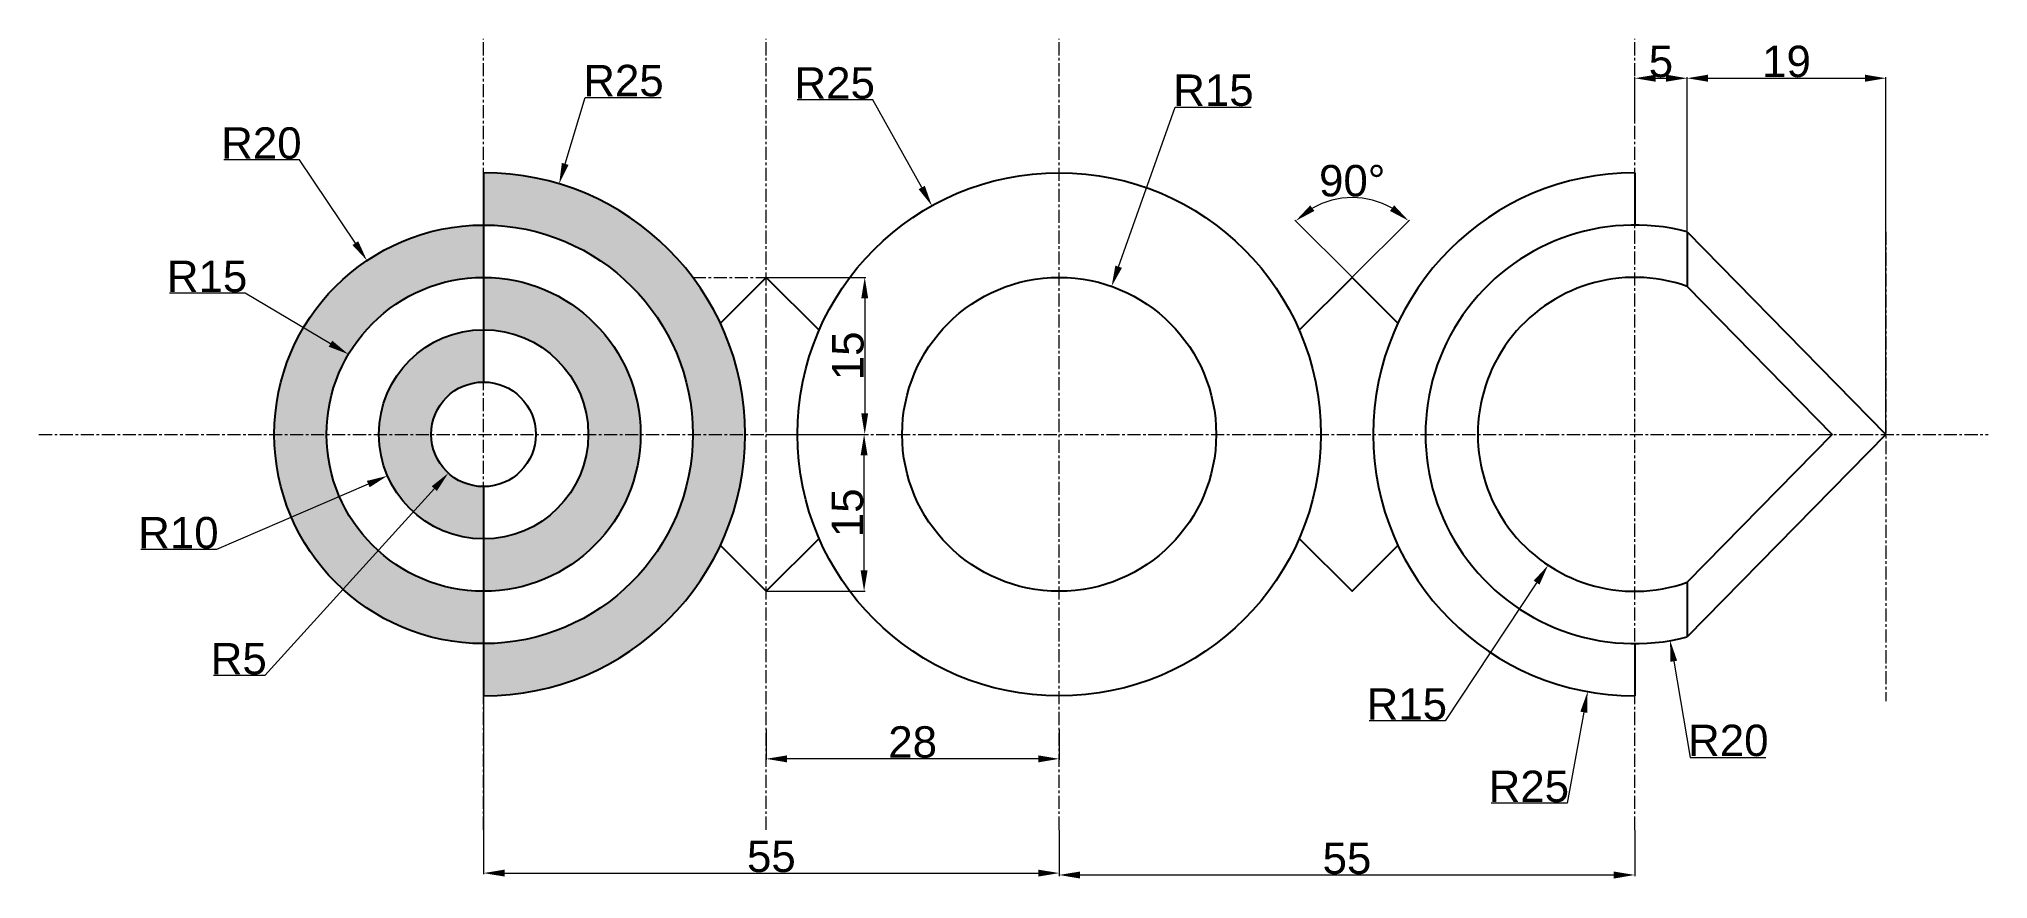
# Model space of a CAD drawing. Header units: millimetres. Extents: x -97 to 89, y -42 to 38.
import ezdxf

# ---------------------------------------------------------------- set-up
doc = ezdxf.new("R2010")
doc.units = ezdxf.units.MM
doc.header["$MEASUREMENT"] = 0
doc.linetypes.add('CENTER', pattern=[2, 1.25, -0.25, 0.25, -0.25])
doc.layers.add('AM_5', color=3, linetype='Continuous', lineweight=15)
doc.layers.add('AM_7', color=4, linetype='CENTER', lineweight=15)
doc.styles.get("Standard").update_dxf_attribs({"font": 'arial.ttf'})
doc.dimstyles.new('AM_ANSI$0', dxfattribs={"dimtxt": 3, "dimasz": 2, "dimexe": 0.1, "dimexo": 0.05, "dimgap": 0.06, "dimtad": 1, "dimtoh": 1, "dimdec": 3, "dimzin": 9, "dimdsep": 46, "dimtxsty": 'Standard', "dimcen": 0, "dimclrd": 256, "dimclre": 256, "dimclrt": 2, "dimadec": 0, "dimazin": 2, "dimtp": 0.1, "dimtm": 0.1, "dimtfac": 0.71, "dimtdec": 3, "dimtofl": 0, "dimtmove": 0, "dimatfit": 3, "dimfxl": 1, "dimtolj": 1, "dimtzin": 7, "dimlwd": -1, "dimlwe": -1, "dimarcsym": 1})
doc.dimstyles.new('AM_ANSI$2', dxfattribs={"dimtxt": 3, "dimasz": 2, "dimexe": 0.1, "dimexo": 0.05, "dimgap": 0.06, "dimtad": 1, "dimtoh": 1, "dimdec": 3, "dimzin": 9, "dimdsep": 46, "dimtxsty": 'Standard', "dimcen": 0, "dimclrd": 256, "dimclre": 256, "dimclrt": 2, "dimadec": 0, "dimazin": 2, "dimtp": 0.1, "dimtm": 0.1, "dimtfac": 0.71, "dimtdec": 3, "dimtofl": 0, "dimtmove": 0, "dimatfit": 3, "dimfxl": 1, "dimtolj": 1, "dimtzin": 7, "dimlwd": -1, "dimlwe": -1, "dimarcsym": 1})
doc.dimstyles.new('AM_ANSI$4', dxfattribs={"dimtxt": 3, "dimasz": 2, "dimexe": 0.1, "dimexo": 0.05, "dimgap": 0.06, "dimtad": 1, "dimtoh": 1, "dimdec": 3, "dimzin": 9, "dimdsep": 46, "dimtxsty": 'Standard', "dimcen": 0, "dimclrd": 256, "dimclre": 256, "dimclrt": 2, "dimadec": 0, "dimazin": 2, "dimtp": 0.1, "dimtm": 0.1, "dimtfac": 0.71, "dimtdec": 3, "dimtofl": 0, "dimtmove": 0, "dimatfit": 0, "dimfxl": 1, "dimtolj": 1, "dimtzin": 7, "dimlwd": -1, "dimlwe": -1, "dimarcsym": 1})

# ---------------------------------------------------------------- blocks, each defined once
blk = doc.blocks.new('*D5')
at = {"layer": 'AM_5', "transparency": 16777216}
for p, q in [((-28, -28.22), (-28, -31.11)), ((0, -28.22), (0, -31.11)), ((-2, -31.01), (-26, -31.01))]:
    blk.add_line(p, q, dxfattribs=at)
for points in [[(-26, -30.68), (-26, -31.35), (-28, -31.01)], [(-2, -30.68), (-2, -31.35), (0, -31.01)]]:
    blk.add_solid(points, dxfattribs=at)
at = {"layer": 'Defpoints', "color": 0, "transparency": 16777216}
for p in [(-28, -28.17), (0, -28.17), (-28, -31.01)]:
    blk.add_point(p, dxfattribs=at)
at = {"layer": 'AM_5', "color": 2, "transparency": 16777216, "insert": (-14, -29.42), "char_height": 3, "attachment_point": 5}
blk.add_mtext('\\A1;28', dxfattribs=at)
blk = doc.blocks.new('*D6')
at = {"layer": 'AM_5', "transparency": 16777216}
for p, q in [((-27.95, 15), (-18.48, 15)), ((-18.58, 13), (-18.58, 2)), ((-27.95, 0), (-18.48, 0))]:
    blk.add_line(p, q, dxfattribs=at)
for points in [[(-18.91, 13), (-18.25, 13), (-18.58, 15)], [(-18.91, 2), (-18.25, 2), (-18.58, 0)]]:
    blk.add_solid(points, dxfattribs=at)
at = {"layer": 'Defpoints', "color": 0, "transparency": 16777216}
for p in [(-28, 15), (-28, 0), (-18.58, 0)]:
    blk.add_point(p, dxfattribs=at)
at = {"layer": 'AM_5', "color": 2, "transparency": 16777216, "insert": (-20.17, 7.5), "char_height": 3, "attachment_point": 5, "rotation": 90}
blk.add_mtext('\\A1;15', dxfattribs=at)
blk = doc.blocks.new('*D7')
at = {"layer": 'AM_5', "transparency": 16777216}
for p, q in [((-55, -25.05), (-55, -42.03)), ((0, -37.83), (0, -42.03)), ((-53, -41.93), (-2, -41.93))]:
    blk.add_line(p, q, dxfattribs=at)
for points in [[(-53, -41.6), (-53, -42.26), (-55, -41.93)], [(-2, -41.6), (-2, -42.26), (0, -41.93)]]:
    blk.add_solid(points, dxfattribs=at)
at = {"layer": 'Defpoints', "color": 0, "transparency": 16777216}
for p in [(-55, -25), (0, -37.78), (0, -41.93)]:
    blk.add_point(p, dxfattribs=at)
at = {"layer": 'AM_5', "color": 2, "transparency": 16777216, "insert": (-27.5, -40.35), "char_height": 3, "attachment_point": 5}
blk.add_mtext('\\A1;55', dxfattribs=at)
blk = doc.blocks.new('*D8')
at = {"layer": 'AM_5', "transparency": 16777216}
for p, q in [((0, -37.83), (0, -42.21)), ((55, -37.83), (55, -42.21)), ((2, -42.11), (53, -42.11))]:
    blk.add_line(p, q, dxfattribs=at)
for points in [[(2, -41.78), (2, -42.45), (0, -42.11)], [(53, -41.78), (53, -42.45), (55, -42.11)]]:
    blk.add_solid(points, dxfattribs=at)
at = {"layer": 'Defpoints', "color": 0, "transparency": 16777216}
for p in [(0, -37.78), (55, -37.78), (55, -42.11)]:
    blk.add_point(p, dxfattribs=at)
at = {"layer": 'AM_5', "color": 2, "transparency": 16777216, "insert": (27.5, -40.53), "char_height": 3, "attachment_point": 5}
blk.add_mtext('\\A1;55', dxfattribs=at)
blk = doc.blocks.new('*D9')
at = {"layer": 'AM_5', "transparency": 16777216}
for p, q in [((55, 29.85), (55, 34.13)), ((57, 34.03), (58, 34.03)), ((60, 19.41), (60, 34.13))]:
    blk.add_line(p, q, dxfattribs=at)
for points in [[(57, 34.37), (57, 33.7), (55, 34.03)], [(58, 34.37), (58, 33.7), (60, 34.03)]]:
    blk.add_solid(points, dxfattribs=at)
at = {"layer": 'Defpoints', "color": 0, "transparency": 16777216}
for p in [(60, 34.03), (55, 29.8), (60, 19.36)]:
    blk.add_point(p, dxfattribs=at)
at = {"layer": 'AM_5', "color": 2, "transparency": 16777216, "insert": (57.5, 35.62), "char_height": 3, "attachment_point": 5}
blk.add_mtext('\\A1;5', dxfattribs=at)
blk = doc.blocks.new('*D10')
at = {"layer": 'AM_5', "transparency": 16777216}
for p, q in [((60, 19.41), (60, 34.13)), ((62, 34.03), (77, 34.03)), ((79, 0.05), (79, 34.13))]:
    blk.add_line(p, q, dxfattribs=at)
for points in [[(62, 34.37), (62, 33.7), (60, 34.03)], [(77, 34.37), (77, 33.7), (79, 34.03)]]:
    blk.add_solid(points, dxfattribs=at)
at = {"layer": 'Defpoints', "color": 0, "transparency": 16777216}
for p in [(79, 34.03), (60, 19.36), (79, 0)]:
    blk.add_point(p, dxfattribs=at)
at = {"layer": 'AM_5', "color": 2, "transparency": 16777216, "insert": (69.5, 35.62), "char_height": 3, "attachment_point": 5}
blk.add_mtext('\\A1;19', dxfattribs=at)
blk = doc.blocks.new('*D11')
at = {"layer": 'AM_5', "transparency": 16777216}
for p, q in [((27.96, 15.04), (22.53, 20.47)), ((28.04, 15.04), (33.47, 20.47))]:
    blk.add_line(p, q, dxfattribs=at)
blk.add_arc((28, 15), 7.63, 60.0563, 119.9437, dxfattribs=at)
for points in [[(24.39, 21.35), (23.99, 21.88), (22.6, 20.4)], [(32.01, 21.88), (31.61, 21.35), (33.4, 20.4)]]:
    blk.add_solid(points, dxfattribs=at)
at = {"layer": 'Defpoints', "color": 0, "transparency": 16777216}
for p in [(29.98, 22.37), (28, 15), (28, 15), (22.94, 9.94), (32.37, 10.63)]:
    blk.add_point(p, dxfattribs=at)
at = {"layer": 'AM_5', "color": 2, "transparency": 16777216, "insert": (28, 24.22), "char_height": 3, "attachment_point": 5}
blk.add_mtext('\\A1;90°', dxfattribs=at)
blk = doc.blocks.new('*D12')
at = {"layer": 'AM_5', "transparency": 16777216}
for p, q in [((-59.7, -5.18), (-75.9, -23.04)), ((-75.9, -23.04), (-80.82, -23.04))]:
    blk.add_line(p, q, dxfattribs=at)
blk.add_solid([(-59.95, -4.96), (-59.46, -5.41), (-58.36, -3.7)], dxfattribs=at)
at = {"layer": 'Defpoints', "color": 0, "transparency": 16777216}
for p in [(-55, 0), (-58.36, -3.7)]:
    blk.add_point(p, dxfattribs=at)
at = {"layer": 'AM_5', "color": 2, "transparency": 16777216, "insert": (-78.39, -21.46), "char_height": 3, "attachment_point": 5}
blk.add_mtext('\\A1;R5 ', dxfattribs=at)
blk = doc.blocks.new('*D13')
at = {"layer": 'AM_5', "transparency": 16777216}
for p, q in [((-66.02, -4.76), (-80.52, -11.02)), ((-80.52, -11.02), (-87.74, -11.02))]:
    blk.add_line(p, q, dxfattribs=at)
blk.add_solid([(-66.15, -4.45), (-65.89, -5.06), (-64.18, -3.96)], dxfattribs=at)
at = {"layer": 'Defpoints', "color": 0, "transparency": 16777216}
for p in [(-55, 0), (-64.18, -3.96)]:
    blk.add_point(p, dxfattribs=at)
at = {"layer": 'AM_5', "color": 2, "transparency": 16777216, "insert": (-84.16, -9.42), "char_height": 3, "attachment_point": 5}
blk.add_mtext('\\A1;R10', dxfattribs=at)
blk = doc.blocks.new('*D14')
at = {"layer": 'AM_5', "transparency": 16777216}
for p, q in [((-77.77, 13.49), (-85.02, 13.49)), ((-69.63, 8.66), (-77.77, 13.49))]:
    blk.add_line(p, q, dxfattribs=at)
blk.add_solid([(-69.46, 8.95), (-69.8, 8.38), (-67.91, 7.65)], dxfattribs=at)
at = {"layer": 'Defpoints', "color": 0, "transparency": 16777216}
for p in [(-67.91, 7.65), (-55, 0)]:
    blk.add_point(p, dxfattribs=at)
at = {"layer": 'AM_5', "color": 2, "transparency": 16777216, "insert": (-81.42, 15.08), "char_height": 3, "attachment_point": 5}
blk.add_mtext('\\A1;R15', dxfattribs=at)
blk = doc.blocks.new('*D15')
at = {"layer": 'AM_5', "transparency": 16777216}
for p, q in [((-72.59, 26.23), (-79.81, 26.23)), ((-67.25, 18.27), (-72.59, 26.23))]:
    blk.add_line(p, q, dxfattribs=at)
blk.add_solid([(-66.98, 18.46), (-67.53, 18.09), (-66.14, 16.61)], dxfattribs=at)
at = {"layer": 'Defpoints', "color": 0, "transparency": 16777216}
for p in [(-66.14, 16.61), (-55, 0)]:
    blk.add_point(p, dxfattribs=at)
at = {"layer": 'AM_5', "color": 2, "transparency": 16777216, "insert": (-76.23, 27.82), "char_height": 3, "attachment_point": 5}
blk.add_mtext('\\A1;R20', dxfattribs=at)
blk = doc.blocks.new('*D16')
at = {"layer": 'AM_5', "transparency": 16777216}
for p, q in [((-47.2, 25.85), (-45.28, 32.2)), ((-45.28, 32.2), (-38.03, 32.2))]:
    blk.add_line(p, q, dxfattribs=at)
blk.add_solid([(-47.52, 25.94), (-46.88, 25.75), (-47.78, 23.93)], dxfattribs=at)
at = {"layer": 'Defpoints', "color": 0, "transparency": 16777216}
for p in [(-47.78, 23.93), (-55, 0)]:
    blk.add_point(p, dxfattribs=at)
at = {"layer": 'AM_5', "color": 2, "transparency": 16777216, "insert": (-41.63, 33.79), "char_height": 3, "attachment_point": 5}
blk.add_mtext('\\A1;R25', dxfattribs=at)
blk = doc.blocks.new('*D17')
at = {"layer": 'AM_5', "transparency": 16777216}
for p, q in [((-17.8, 31.97), (-25.05, 31.97)), ((-13.13, 23.59), (-17.8, 31.97))]:
    blk.add_line(p, q, dxfattribs=at)
blk.add_solid([(-12.84, 23.75), (-13.43, 23.43), (-12.16, 21.84)], dxfattribs=at)
at = {"layer": 'Defpoints', "color": 0, "transparency": 16777216}
for p in [(-12.16, 21.84), (0, 0)]:
    blk.add_point(p, dxfattribs=at)
at = {"layer": 'AM_5', "color": 2, "transparency": 16777216, "insert": (-21.45, 33.56), "char_height": 3, "attachment_point": 5}
blk.add_mtext('\\A1;R25', dxfattribs=at)
blk = doc.blocks.new('*D18')
at = {"layer": 'AM_5', "transparency": 16777216}
for p, q in [((5.68, 16.02), (11.09, 31.28)), ((11.09, 31.28), (18.34, 31.28))]:
    blk.add_line(p, q, dxfattribs=at)
blk.add_solid([(5.37, 16.13), (6, 15.91), (5.01, 14.14)], dxfattribs=at)
at = {"layer": 'Defpoints', "color": 0, "transparency": 16777216}
for p in [(5.01, 14.14), (0, 0)]:
    blk.add_point(p, dxfattribs=at)
at = {"layer": 'AM_5', "color": 2, "transparency": 16777216, "insert": (14.74, 32.87), "char_height": 3, "attachment_point": 5}
blk.add_mtext('\\A1;R15', dxfattribs=at)
blk = doc.blocks.new('*D19')
at = {"layer": 'AM_5', "transparency": 16777216}
for p, q in [((45.62, -14.18), (36.88, -27.39)), ((36.88, -27.39), (29.63, -27.39))]:
    blk.add_line(p, q, dxfattribs=at)
blk.add_solid([(45.34, -13.99), (45.9, -14.36), (46.72, -12.51)], dxfattribs=at)
at = {"layer": 'Defpoints', "color": 0, "transparency": 16777216}
for p in [(55, 0), (46.72, -12.51)]:
    blk.add_point(p, dxfattribs=at)
at = {"layer": 'AM_5', "color": 2, "transparency": 16777216, "insert": (33.22, -25.8), "char_height": 3, "attachment_point": 5}
blk.add_mtext('\\A1;R15', dxfattribs=at)
blk = doc.blocks.new('*D20')
at = {"layer": 'AM_5', "transparency": 16777216}
for p, q in [((58.72, -21.68), (60.3, -30.87)), ((60.3, -30.87), (67.52, -30.87))]:
    blk.add_line(p, q, dxfattribs=at)
blk.add_solid([(59.05, -21.63), (58.39, -21.74), (58.38, -19.71)], dxfattribs=at)
at = {"layer": 'Defpoints', "color": 0, "transparency": 16777216}
for p in [(55, 0), (58.38, -19.71)]:
    blk.add_point(p, dxfattribs=at)
at = {"layer": 'AM_5', "color": 2, "transparency": 16777216, "insert": (63.94, -29.27), "char_height": 3, "attachment_point": 5}
blk.add_mtext('\\A1;R20', dxfattribs=at)
blk = doc.blocks.new('*D21')
at = {"layer": 'AM_5', "transparency": 16777216}
for p, q in [((50.13, -26.56), (48.54, -35.25)), ((48.54, -35.25), (41.29, -35.25))]:
    blk.add_line(p, q, dxfattribs=at)
blk.add_solid([(49.8, -26.5), (50.46, -26.62), (50.49, -24.59)], dxfattribs=at)
at = {"layer": 'Defpoints', "color": 0, "transparency": 16777216}
for p in [(55, 0), (50.49, -24.59)]:
    blk.add_point(p, dxfattribs=at)
at = {"layer": 'AM_5', "color": 2, "transparency": 16777216, "insert": (44.88, -33.66), "char_height": 3, "attachment_point": 5}
blk.add_mtext('\\A1;R25', dxfattribs=at)
blk = doc.blocks.new('*D22')
at = {"layer": 'AM_5', "transparency": 16777216}
for p, q in [((-27.95, 0), (-18.54, 0)), ((-18.64, -13), (-18.64, -2)), ((-27.95, -15), (-18.54, -15))]:
    blk.add_line(p, q, dxfattribs=at)
for points in [[(-18.97, -2), (-18.31, -2), (-18.64, 0)], [(-18.97, -13), (-18.31, -13), (-18.64, -15)]]:
    blk.add_solid(points, dxfattribs=at)
at = {"layer": 'Defpoints', "color": 0, "transparency": 16777216}
for p in [(-28, 0), (-18.64, 0), (-28, -15)]:
    blk.add_point(p, dxfattribs=at)
at = {"layer": 'AM_5', "color": 2, "transparency": 16777216, "insert": (-20.23, -7.5), "char_height": 3, "attachment_point": 5, "rotation": 90}
blk.add_mtext('\\A1;15', dxfattribs=at)

msp = doc.modelspace()

# ---------------------------------------------------------------- hatches: boundary and pattern name
h = msp.add_hatch(color=256)
h.set_gradient(color1=(0, 0, 255), color2=(255, 255, 0), tint=1, name='CYLINDER')
h.paths.add_polyline_path([(-55, 15), (-55, 20, 0.41421356), (-75, 0), (-70, 0, -0.41421356)])
h.paths.add_polyline_path([(-70, 0), (-75, 0, 0.41421356), (-55, -20), (-55, -15, -0.41421356)])
h.paths.add_polyline_path([(-55, 5), (-55, 10, 0.41421356), (-65, 0), (-60, 0, -0.41421356)])
h.paths.add_polyline_path([(-60, 0), (-65, 0, 0.41421356), (-55, -10), (-55, -5, -0.41421356)], flags=17)
h.paths.add_polyline_path([(-55, 15), (-55, 10, -0.41421356), (-45, 0), (-40, 0, 0.41421356)])
h.paths.add_polyline_path([(-40, 0), (-45, 0, -0.41421356), (-55, -10), (-55, -15, 0.41421356)], flags=17)
h.paths.add_polyline_path([(-55, 25), (-55, 20, -0.41421356), (-35, 0), (-30, 0, 0.41421356)])
h.paths.add_polyline_path([(-30, 0), (-35, 0, -0.41421356), (-55, -20), (-55, -25, 0.41421356)])

# ---------------------------------------------------------------- linework, layer by layer
for p, q in [((-55, 25), (-55, 5)), ((55, 25), (55, 20)), ((60, 19.3649), (60, 14.1421)), ((60, 19.3649), (79, 0)), ((60, 14.1421), (73.8756, 0)), ((79, 0), (60, -19.3649)), ((73.8756, 0), (60, -14.1421)), ((-55, -5), (-55, -25)), ((60, -14.1421), (60, -19.3649)), ((55, -20), (55, -25))]:
    msp.add_line(p, q)
for points in [[(-22.9393, 9.9393), (-28, 15), (-32.3717, 10.6283)], [(22.9393, 9.9393), (28, 15), (32.3717, 10.6283)], [(-22.9393, -9.9393), (-28, -15), (-32.3717, -10.6283)], [(22.9393, -9.9393), (28, -15), (32.3717, -10.6283)]]:
    msp.add_lwpolyline(points)
for centre, radius in [((0, 0), 25), ((-55, 0), 20), ((-55, 0), 15), ((0, 0), 15), ((-55, 0), 10), ((-55, 0), 5)]:
    msp.add_circle(centre, radius)
for centre, radius, start, end in [((-55, 0), 25, 270, 90), ((55, 0), 25, 90, 270), ((55, 0), 20, 75.522488, 284.477512), ((55, 0), 15, 70.528779, 289.471221)]:
    msp.add_arc(centre, radius, start, end)
at = {"layer": 'AM_7'}
for p, q in [((-55, -37.7828), (-55, 37.7828)), ((-28, -37.7828), (-28, 37.7828)), ((0, -37.7828), (0, 37.7828)), ((55, -37.7828), (55, 37.7828)), ((79, 19.3649), (79, -25.4996)), ((-35, 15), (-20, 15)), ((-97.4821, 0), (88.7549, 0))]:
    msp.add_line(p, q, dxfattribs=at)

# ---------------------------------------------------------------- dimensions: what is measured, and where the dimension line sits
at = {"layer": 'AM_5'}
for base, p1, p2, picture, middle in [((60, 34.0325), (55, 29.7982), (60, 19.3649), '*D9', (57.5, 35.6181)), ((79, 34.0325), (60, 19.3649), (79, 0), '*D10', (69.5, 35.6242))]:
    dim = msp.add_linear_dim(base=base, p1=p1, p2=p2, dimstyle='AM_ANSI$0', dxfattribs=at)
    dim.commit()
    dim.dimension.update_dxf_attribs({"geometry": picture, "text_midpoint": middle})
for center, mpoint, picture, middle in [((-55, 0), (-47.777, 23.9338), '*D16', (-41.628, 32.1966)), ((0, 0), (-12.1616, 21.8425), '*D17', (-21.4538, 31.9662)), ((0, 0), (5.0126, 14.1377), '*D18', (14.7443, 31.2751)), ((-55, 0), (-66.1403, 16.6101), '*D15', (-76.2336, 26.2332)), ((-55, 0), (-67.9053, 7.6455), '*D14', (-81.4222, 13.4878)), ((55, 0), (46.7231, -12.5097), '*D19', (33.2224, -27.3898)), ((55, 0), (50.493, -24.5904), '*D21', (44.8837, -35.2506)), ((55, 0), (58.3828, -19.7118), '*D20', (63.9361, -30.8662)), ((-55, 0), (-64.181, -3.9635), '*D13', (-84.1571, -11.0162))]:
    dim = msp.add_radius_dim(center=center, mpoint=mpoint, dimstyle='AM_ANSI$4', dxfattribs=at)
    dim.commit()
    dim.dimension.update_dxf_attribs({"geometry": picture, "text_midpoint": middle, "dimtype": 164})
dim = msp.add_angular_dim_2l(base=(29.9755, 22.3728), line1=((22.9393, 9.9393), (28, 15)), line2=((28, 15), (32.3717, 10.6283)), dimstyle='AM_ANSI$2', dxfattribs=at)
dim.commit()
dim.dimension.update_dxf_attribs({"geometry": '*D11', "text_midpoint": (28, 24.2246)})
for base, p1, p2, angle, picture, middle in [((-18.581, 0), (-28, 15), (-28, 0), 90, '*D6', (-20.1728, 7.5)), ((55, -42.1139), (0, -37.7828), (55, -37.7828), 0, '*D8', (27.5, -40.5283))]:
    dim = msp.add_linear_dim(base=base, p1=p1, p2=p2, angle=angle, dimstyle='AM_ANSI$0', dxfattribs=at)
    dim.commit()
    dim.dimension.update_dxf_attribs({"geometry": picture, "text_midpoint": middle})
for base, p1, p2, angle, picture, middle in [((-18.6389, 0), (-28, -15), (-28, 0), 90, '*D22', (-20.2307, -7.5)), ((0, -41.9314), (-55, -25), (0, -37.7828), 0, '*D7', (-27.5, -40.3458)), ((-28, -31.012), (0, -28.1697), (-28, -28.1697), 0, '*D5', (-14, -29.4203))]:
    dim = msp.add_linear_dim(base=base, p1=p1, p2=p2, angle=angle, dimstyle='AM_ANSI$0', override={"dimpost": ''}, dxfattribs=at)
    dim.commit()
    dim.dimension.update_dxf_attribs({"geometry": picture, "text_midpoint": middle})
dim = msp.add_radius_dim(center=(-55, 0), mpoint=(-58.3594, -3.7033), text='<> ', dimstyle='AM_ANSI$4', override={"dimpost": ''}, dxfattribs=at)
dim.commit()
dim.dimension.update_dxf_attribs({"geometry": '*D12', "text_midpoint": (-78.392, -23.0415), "dimtype": 164})

doc.saveas('drawing.dxf')
